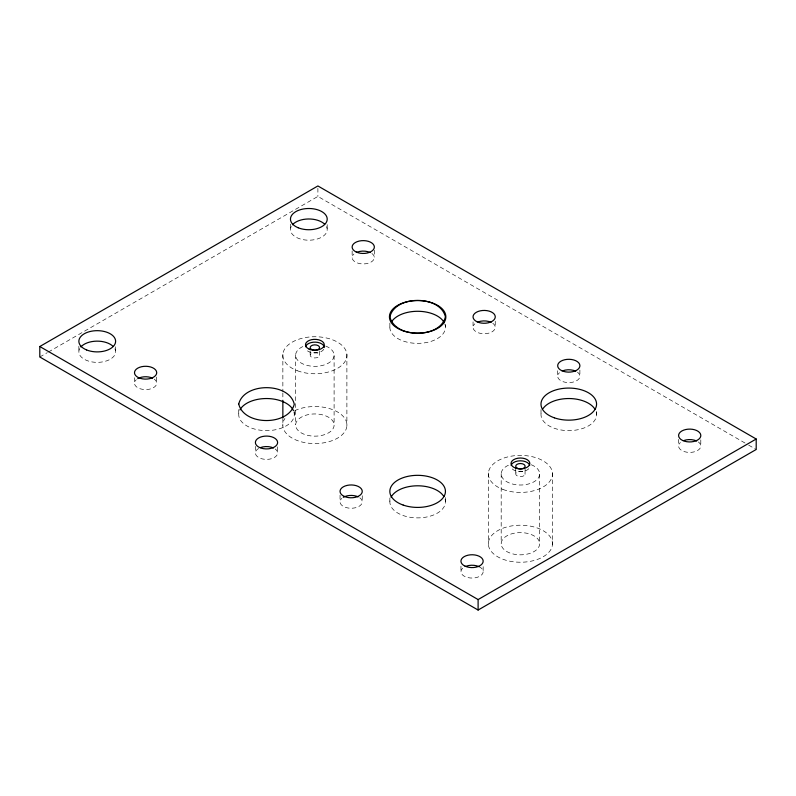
<?xml version="1.0" encoding="UTF-8"?>
<svg xmlns="http://www.w3.org/2000/svg" width="796" height="796" viewBox="0 0 796 796"><rect width="100%" height="100%" fill="white"/><g stroke="black" fill="none" stroke-linecap="round" stroke-linejoin="round"><path stroke-width="0.6" stroke-dasharray="3.98 2.98" d="M39.8 356.986L47.312 352.648M48.387 352.031L317.893 196.433L747.583 444.506M748.658 445.133L756.2 449.481M700.798 439.84L700.798 445.66M678.6 439.352L678.6 446.327M596.562 411.452L596.562 414.935M579.886 370.031L579.886 375.851M557.688 370.707L557.688 376.518M552.444 472.943L552.444 544.693A32.059 18.507 0 0 1 502.963 559.25A32.059 18.507 0 0 1 505.868 527.231A32.059 18.507 0 0 1 552.444 544.693M541.011 409.562L541.011 414.219M539.648 474.267L539.648 544.076A19.233 11.104 0 0 1 510.286 553.16A19.233 11.104 0 0 1 511.33 533.937A19.233 11.104 0 0 1 539.648 544.076M525.071 469.103L525.071 474.336A4.706 2.716 0 0 1 517.46 476.028A4.706 2.716 0 0 1 518.733 471.381A4.706 2.716 0 0 1 525.071 474.336M515.778 469.103L515.778 474.336M501.191 473.57L501.191 543.379M495.251 321.166L495.251 326.987M488.406 472.943L488.406 544.693M483.162 566.653L483.162 571.309M473.053 321.843L473.053 327.654M460.964 566.165L460.964 571.986M445.432 324.619L445.432 326.947M445.432 497.55L445.432 502.196M389.871 323.047L389.871 327.693M389.871 497.988L389.871 501.48M374.339 250.193L374.339 257.178M362.25 495.689L362.25 501.5M352.14 250.869L352.14 257.844M346.887 354.27L346.887 426.019M340.051 495.192L340.051 502.176M334.101 355.593L334.101 425.402A19.233 11.104 0 0 1 304.739 434.487A19.233 11.104 0 0 1 305.783 415.263A19.233 11.104 0 0 1 334.101 425.402M327.196 224.601L327.196 229.258M319.574 350.936L319.574 355.324A4.706 2.716 0 0 1 312.4 357.553A4.706 2.716 0 0 1 312.649 352.847A4.706 2.716 0 0 1 319.574 355.324M317.893 188.284L317.893 196.433M310.171 350.767L310.171 355.155M295.644 354.897L295.644 424.706M294.291 411.452L294.291 414.935M290.45 224.104L290.45 229.925M282.859 354.27L282.859 391.731M282.859 392.955L282.859 399.592M282.859 418.676L282.859 426.019M277.605 446.825L277.605 452.635M255.407 446.327L255.407 453.312M238.73 409.562L238.73 414.219M156.693 377.015L156.693 382.826M134.494 377.682L134.494 383.503M115.609 346.767L115.609 351.424M78.864 346.27L78.864 352.091M326.479 226.631A18.378 10.617 0 0 1 308.251 240.193A18.378 10.617 0 0 1 291.535 225.994M114.883 348.787A18.378 10.617 0 0 1 96.654 362.359A18.378 10.617 0 0 1 79.938 348.16M371.871 253.476A11.114 6.418 0 0 1 371.095 262.053A11.114 6.418 0 0 1 356.24 262.501A11.114 6.418 0 0 1 353.912 254.014M154.235 379.125A11.114 6.418 0 0 1 153.459 387.702A11.114 6.418 0 0 1 138.603 388.15A11.114 6.418 0 0 1 136.275 379.672M275.147 448.934A11.114 6.418 0 0 1 273.804 457.819A11.114 6.418 0 0 1 258.382 457.352A11.114 6.418 0 0 1 258.65 448.437M492.784 323.285A11.114 6.418 0 0 1 492.008 331.862A11.114 6.418 0 0 1 477.152 332.31A11.114 6.418 0 0 1 474.824 323.823M577.428 372.15A11.114 6.418 0 0 1 576.642 380.727A11.114 6.418 0 0 1 561.797 381.175A11.114 6.418 0 0 1 559.469 372.687M359.782 497.798A11.114 6.418 0 0 1 359.006 506.375A11.114 6.418 0 0 1 344.151 506.823A11.114 6.418 0 0 1 341.822 498.346M479.053 566.662A11.114 6.418 0 0 1 480.933 575.508A11.114 6.418 0 0 1 465.68 576.901A11.114 6.418 0 0 1 462.735 568.155M698.341 441.959A11.114 6.418 0 0 1 697.555 450.526A11.114 6.418 0 0 1 682.699 450.984A11.114 6.418 0 0 1 680.381 442.496M531.24 464.735A19.233 11.104 0 0 1 535.111 481.082A19.233 11.104 0 0 1 506.535 481.6A19.233 11.104 0 0 1 508.634 465.143M325.683 346.061A19.233 11.104 0 0 1 329.564 362.409A19.233 11.104 0 0 1 300.988 362.926A19.233 11.104 0 0 1 303.087 346.469M294.699 410.666A32.059 18.507 0 0 1 345.185 419.024A32.059 18.507 0 0 1 314.311 443.561A32.059 18.507 0 0 1 284.938 418.417M528.803 468.705A9.403 5.433 0 0 1 520.425 471.67A9.403 5.433 0 0 1 512.047 468.705M323.823 349.245A9.403 5.433 0 0 1 314.878 352.996A9.403 5.433 0 0 1 305.933 349.245M596.234 412.069A27.79 16.039 0 0 1 569.409 430.616A27.79 16.039 0 0 1 541.171 412.786M445.093 499.331A27.79 16.039 0 0 1 417.024 517.878A27.79 16.039 0 0 1 390.428 498.624M293.953 412.069A27.79 16.039 0 0 1 267.128 430.616A27.79 16.039 0 0 1 238.899 412.786M444.865 324.081A27.79 16.039 0 0 1 419.542 343.325A27.79 16.039 0 0 1 389.921 326.26M297.415 370.767A32.059 18.507 0 0 0 346.887 356.21A32.059 18.507 0 0 0 300.321 338.748A32.059 18.507 0 0 0 297.415 370.767M502.963 489.44A32.059 18.507 0 0 0 552.444 474.884A32.059 18.507 0 0 0 505.868 457.421A32.059 18.507 0 0 0 502.963 489.44"/><path stroke-width="1.19" d="M39.8 346.519L317.893 185.956L756.2 439.014L756.2 449.481L478.107 610.044L39.8 356.986L39.8 346.519L478.107 599.567L756.2 439.014M478.107 599.567L478.107 610.044M282.859 400.298L282.859 417.96M292.45 224.77A18.378 10.617 0 0 1 308.251 218.98A18.378 10.617 0 0 1 324.649 224.183M80.854 346.937A18.378 10.617 0 0 1 96.654 341.146A18.378 10.617 0 0 1 113.052 346.35M357.185 252.133A11.114 6.418 0 0 1 370.23 252.521M137.738 378.627A11.114 6.418 0 0 1 152.593 378.18M260.451 447.591A11.114 6.418 0 0 1 273.506 447.989M478.098 321.942A11.114 6.418 0 0 1 491.142 322.33M562.732 370.807A11.114 6.418 0 0 1 575.787 371.195M343.285 497.301A11.114 6.418 0 0 1 358.14 496.853M466.008 566.264A11.114 6.418 0 0 1 479.053 566.662M683.645 440.616A11.114 6.418 0 0 1 696.689 441.004M511.132 465.391A9.403 5.433 0 0 1 520.425 460.804A9.403 5.433 0 0 1 529.708 465.391M305.584 346.718A9.403 5.433 0 0 1 315.614 342.151A9.403 5.433 0 0 1 324.28 347.563M543.001 408.607A27.79 16.039 0 0 1 569.409 398.537A27.79 16.039 0 0 1 595.01 409.283M391.035 497.221A27.79 16.039 0 0 1 417.024 485.799A27.79 16.039 0 0 1 443.879 496.545M239.894 409.97A27.79 16.039 0 0 1 267.128 398.537A27.79 16.039 0 0 1 293.455 410.656M391.413 322.042A27.79 16.039 0 0 1 418.238 311.286A27.79 16.039 0 0 1 444.248 322.688M389.881 316.858C395.105 338.758 440.218 338.758 445.412 316.838C440.188 294.938 395.085 294.938 389.881 316.858M238.74 403.98C243.775 426.019 288.849 426.019 294.281 404.229C289.246 382.189 244.163 382.199 238.74 403.98M298.182 227.765A18.378 10.617 0 0 0 327.126 220.114A18.378 10.617 0 0 0 301.177 209.467A18.378 10.617 0 0 0 298.182 227.765M86.585 349.932A18.378 10.617 0 0 0 115.529 342.28A18.378 10.617 0 0 0 89.58 331.634A18.378 10.617 0 0 0 86.585 349.932M682.699 440.506A11.114 6.418 0 0 0 700.679 436.526A11.114 6.418 0 0 0 685.714 429.532A11.114 6.418 0 0 0 682.699 440.506M465.063 566.165A11.114 6.418 0 0 0 483.033 562.175A11.114 6.418 0 0 0 468.078 555.18A11.114 6.418 0 0 0 465.063 566.165M561.797 370.697A11.114 6.418 0 0 0 579.767 366.717A11.114 6.418 0 0 0 564.802 359.722A11.114 6.418 0 0 0 561.797 370.697M344.151 496.356A11.114 6.418 0 0 0 362.12 492.376A11.114 6.418 0 0 0 347.165 485.381A11.114 6.418 0 0 0 344.151 496.356M477.152 321.833A11.114 6.418 0 0 0 495.132 317.853A11.114 6.418 0 0 0 480.167 310.858A11.114 6.418 0 0 0 477.152 321.833M259.516 447.491A11.114 6.418 0 0 0 277.486 443.501A11.114 6.418 0 0 0 262.521 436.506A11.114 6.418 0 0 0 259.516 447.491M356.24 252.024A11.114 6.418 0 0 0 374.22 248.044A11.114 6.418 0 0 0 359.255 241.049A11.114 6.418 0 0 0 356.24 252.024M138.603 377.682A11.114 6.418 0 0 0 156.573 373.702A11.114 6.418 0 0 0 141.618 366.707A11.114 6.418 0 0 0 138.603 377.682M515.718 468.147A9.403 5.433 0 0 0 529.828 463.441A9.403 5.433 0 0 0 515.718 458.745A9.403 5.433 0 0 0 515.718 468.147M308.957 348.996A9.403 5.433 0 0 0 324.161 345.623A9.403 5.433 0 0 0 311.505 339.703A9.403 5.433 0 0 0 308.957 348.996M403.214 505.082A27.79 16.039 0 0 0 445.432 491.729A27.79 16.039 0 0 0 404.298 477.301A27.79 16.039 0 0 0 403.214 505.082M554.354 417.82A27.79 16.039 0 0 0 596.562 404.467A27.79 16.039 0 0 0 555.439 390.04A27.79 16.039 0 0 0 554.354 417.82M403.244 330.847A28.198 16.278 0 0 0 445.84 317.047A28.198 16.278 0 0 0 403.851 302.649A28.198 16.278 0 0 0 403.244 330.847M312.4 349.872A4.706 2.716 0 0 0 319.574 347.653A4.706 2.716 0 0 0 312.649 345.175A4.706 2.716 0 0 0 312.4 349.872M517.46 468.346A4.706 2.716 0 0 0 525.071 466.665A4.706 2.716 0 0 0 518.733 463.7A4.706 2.716 0 0 0 517.46 468.346"/></g></svg>
